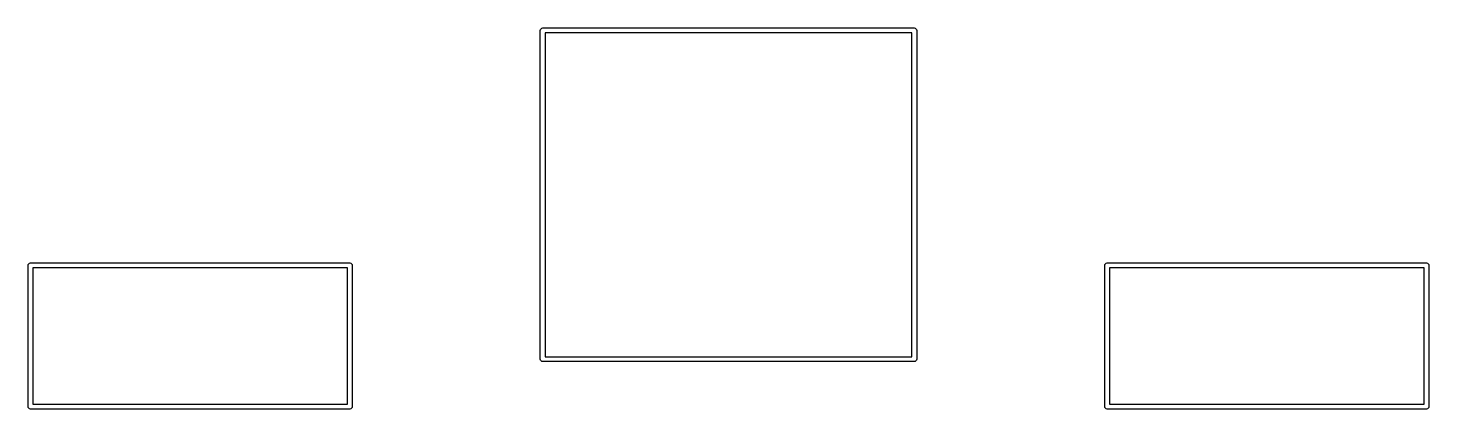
# Model space of a CAD drawing. Header units: millimetres. Extents: x 53 to 494, y -224 to -59.
# Drawn here: x 415.78 to 430.26, y -111.84 to -107.91 of the extents above; entities that cross this region are included whole.
import ezdxf

# ---------------------------------------------------------------- set-up
doc = ezdxf.new("R2010")
doc.units = ezdxf.units.MM
for name, color, linetype, true_color in [('Edge.Cuts', 254, 'CONTINUOUS', 0xd0d2cd), ('F.Courtyard', 6, 'CONTINUOUS', 0xff26e2), ('User.Eco2', 31, 'CONTINUOUS', 0xd8c852)]:
    doc.layers.add(name, color=color, linetype=linetype, true_color=true_color)

msp = doc.modelspace()

# ---------------------------------------------------------------- linework, layer by layer
at = {"layer": 'Edge.Cuts', "linetype": 'CONTINUOUS'}
for p, q in [((421.075, -107.93), (421.076903, -107.920433)), ((421.075, -111.33), (421.075, -107.93)), ((421.076903, -107.920433), (421.090433, -107.906903)), ((421.090433, -107.906903), (421.1, -107.905)), ((421.1, -107.905), (424.94, -107.905)), ((421.125, -107.955), (421.125, -111.305)), ((424.915, -107.955), (421.125, -107.955)), ((424.915, -111.305), (424.915, -107.955)), ((424.94, -107.905), (424.949567, -107.906903)), ((424.949567, -107.906903), (424.963097, -107.920433)), ((424.963097, -107.920433), (424.965, -107.93)), ((424.965, -107.93), (424.965, -111.33)), ((415.7825, -110.36), (415.784403, -110.350433)), ((415.7825, -111.82), (415.7825, -110.36)), ((415.784403, -110.350433), (415.797933, -110.336903)), ((415.797933, -110.336903), (415.8075, -110.335)), ((415.8075, -110.335), (419.1075, -110.335)), ((415.8325, -110.385), (415.8325, -111.795)), ((419.0825, -110.385), (415.8325, -110.385)), ((419.0825, -111.795), (419.0825, -110.385)), ((419.1075, -110.335), (419.117067, -110.336903)), ((419.117067, -110.336903), (419.130597, -110.350433)), ((419.130597, -110.350433), (419.1325, -110.36)), ((419.1325, -110.36), (419.1325, -111.82)), ((426.9075, -110.36), (426.909403, -110.350433)), ((426.9075, -111.82), (426.9075, -110.36)), ((426.909403, -110.350433), (426.922933, -110.336903)), ((426.922933, -110.336903), (426.9325, -110.335)), ((426.9325, -110.335), (430.2325, -110.335)), ((426.9575, -110.385), (426.9575, -111.795)), ((430.2075, -110.385), (426.9575, -110.385)), ((430.2075, -111.795), (430.2075, -110.385)), ((430.2325, -110.335), (430.242067, -110.336903)), ((430.242067, -110.336903), (430.255597, -110.350433)), ((430.255597, -110.350433), (430.2575, -110.36)), ((430.2575, -110.36), (430.2575, -111.82)), ((421.125, -111.305), (424.915, -111.305)), ((421.076903, -111.339567), (421.075, -111.33)), ((421.090433, -111.353097), (421.076903, -111.339567)), ((421.1, -111.355), (421.090433, -111.353097)), ((424.94, -111.355), (421.1, -111.355)), ((424.949567, -111.353097), (424.94, -111.355)), ((424.963097, -111.339567), (424.949567, -111.353097)), ((424.965, -111.33), (424.963097, -111.339567)), ((415.784403, -111.829567), (415.7825, -111.82)), ((415.797933, -111.843097), (415.784403, -111.829567)), ((415.8075, -111.845), (415.797933, -111.843097)), ((419.1075, -111.845), (415.8075, -111.845)), ((415.8325, -111.795), (419.0825, -111.795)), ((419.117067, -111.843097), (419.1075, -111.845)), ((419.130597, -111.829567), (419.117067, -111.843097)), ((419.1325, -111.82), (419.130597, -111.829567)), ((426.909403, -111.829567), (426.9075, -111.82)), ((426.922933, -111.843097), (426.909403, -111.829567)), ((426.9325, -111.845), (426.922933, -111.843097)), ((430.2325, -111.845), (426.9325, -111.845)), ((426.9575, -111.795), (430.2075, -111.795)), ((430.242067, -111.843097), (430.2325, -111.845)), ((430.255597, -111.829567), (430.242067, -111.843097)), ((430.2575, -111.82), (430.255597, -111.829567))]:
    msp.add_line(p, q, dxfattribs=at)
at = {"layer": 'F.Courtyard', "linetype": 'CONTINUOUS'}
for p, q in [((421.075, -107.93), (421.076903, -107.920433)), ((421.075, -111.33), (421.075, -107.93)), ((421.076903, -107.920433), (421.090433, -107.906903)), ((421.090433, -107.906903), (421.1, -107.905)), ((421.1, -107.905), (424.94, -107.905)), ((421.125, -107.955), (421.125, -111.305)), ((424.915, -107.955), (421.125, -107.955)), ((424.915, -111.305), (424.915, -107.955)), ((424.94, -107.905), (424.949567, -107.906903)), ((424.949567, -107.906903), (424.963097, -107.920433)), ((424.963097, -107.920433), (424.965, -107.93)), ((424.965, -107.93), (424.965, -111.33)), ((415.7825, -110.36), (415.784403, -110.350433)), ((415.7825, -111.82), (415.7825, -110.36)), ((415.784403, -110.350433), (415.797933, -110.336903)), ((415.797933, -110.336903), (415.8075, -110.335)), ((415.8075, -110.335), (419.1075, -110.335)), ((415.8325, -110.385), (415.8325, -111.795)), ((419.0825, -110.385), (415.8325, -110.385)), ((419.0825, -111.795), (419.0825, -110.385)), ((419.1075, -110.335), (419.117067, -110.336903)), ((419.117067, -110.336903), (419.130597, -110.350433)), ((419.130597, -110.350433), (419.1325, -110.36)), ((419.1325, -110.36), (419.1325, -111.82)), ((426.9075, -110.36), (426.909403, -110.350433)), ((426.9075, -111.82), (426.9075, -110.36)), ((426.909403, -110.350433), (426.922933, -110.336903)), ((426.922933, -110.336903), (426.9325, -110.335)), ((426.9325, -110.335), (430.2325, -110.335)), ((426.9575, -110.385), (426.9575, -111.795)), ((430.2075, -110.385), (426.9575, -110.385)), ((430.2075, -111.795), (430.2075, -110.385)), ((430.2325, -110.335), (430.242067, -110.336903)), ((430.242067, -110.336903), (430.255597, -110.350433)), ((430.255597, -110.350433), (430.2575, -110.36)), ((430.2575, -110.36), (430.2575, -111.82)), ((421.125, -111.305), (424.915, -111.305)), ((421.076903, -111.339567), (421.075, -111.33)), ((421.090433, -111.353097), (421.076903, -111.339567)), ((421.1, -111.355), (421.090433, -111.353097)), ((424.94, -111.355), (421.1, -111.355)), ((424.949567, -111.353097), (424.94, -111.355)), ((424.963097, -111.339567), (424.949567, -111.353097)), ((424.965, -111.33), (424.963097, -111.339567)), ((415.784403, -111.829567), (415.7825, -111.82)), ((415.797933, -111.843097), (415.784403, -111.829567)), ((415.8075, -111.845), (415.797933, -111.843097)), ((419.1075, -111.845), (415.8075, -111.845)), ((415.8325, -111.795), (419.0825, -111.795)), ((419.117067, -111.843097), (419.1075, -111.845)), ((419.130597, -111.829567), (419.117067, -111.843097)), ((419.1325, -111.82), (419.130597, -111.829567)), ((426.909403, -111.829567), (426.9075, -111.82)), ((426.922933, -111.843097), (426.909403, -111.829567)), ((426.9325, -111.845), (426.922933, -111.843097)), ((430.2325, -111.845), (426.9325, -111.845)), ((426.9575, -111.795), (430.2075, -111.795)), ((430.242067, -111.843097), (430.2325, -111.845)), ((430.255597, -111.829567), (430.242067, -111.843097)), ((430.2575, -111.82), (430.255597, -111.829567))]:
    msp.add_line(p, q, dxfattribs=at)
at = {"layer": 'User.Eco2', "linetype": 'CONTINUOUS'}
for p, q in [((421.075, -107.93), (421.076903, -107.920433)), ((421.075, -111.33), (421.075, -107.93)), ((421.076903, -107.920433), (421.090433, -107.906903)), ((421.090433, -107.906903), (421.1, -107.905)), ((421.1, -107.905), (424.94, -107.905)), ((421.125, -107.955), (421.125, -111.305)), ((424.915, -107.955), (421.125, -107.955)), ((424.915, -111.305), (424.915, -107.955)), ((424.94, -107.905), (424.949567, -107.906903)), ((424.949567, -107.906903), (424.963097, -107.920433)), ((424.963097, -107.920433), (424.965, -107.93)), ((424.965, -107.93), (424.965, -111.33)), ((415.7825, -110.36), (415.784403, -110.350433)), ((415.7825, -111.82), (415.7825, -110.36)), ((415.784403, -110.350433), (415.797933, -110.336903)), ((415.797933, -110.336903), (415.8075, -110.335)), ((415.8075, -110.335), (419.1075, -110.335)), ((415.8325, -110.385), (415.8325, -111.795)), ((419.0825, -110.385), (415.8325, -110.385)), ((419.0825, -111.795), (419.0825, -110.385)), ((419.1075, -110.335), (419.117067, -110.336903)), ((419.117067, -110.336903), (419.130597, -110.350433)), ((419.130597, -110.350433), (419.1325, -110.36)), ((419.1325, -110.36), (419.1325, -111.82)), ((426.9075, -110.36), (426.909403, -110.350433)), ((426.9075, -111.82), (426.9075, -110.36)), ((426.909403, -110.350433), (426.922933, -110.336903)), ((426.922933, -110.336903), (426.9325, -110.335)), ((426.9325, -110.335), (430.2325, -110.335)), ((426.9575, -110.385), (426.9575, -111.795)), ((430.2075, -110.385), (426.9575, -110.385)), ((430.2075, -111.795), (430.2075, -110.385)), ((430.2325, -110.335), (430.242067, -110.336903)), ((430.242067, -110.336903), (430.255597, -110.350433)), ((430.255597, -110.350433), (430.2575, -110.36)), ((430.2575, -110.36), (430.2575, -111.82)), ((421.125, -111.305), (424.915, -111.305)), ((421.076903, -111.339567), (421.075, -111.33)), ((421.090433, -111.353097), (421.076903, -111.339567)), ((421.1, -111.355), (421.090433, -111.353097)), ((424.94, -111.355), (421.1, -111.355)), ((424.949567, -111.353097), (424.94, -111.355)), ((424.963097, -111.339567), (424.949567, -111.353097)), ((424.965, -111.33), (424.963097, -111.339567)), ((415.784403, -111.829567), (415.7825, -111.82)), ((415.797933, -111.843097), (415.784403, -111.829567)), ((415.8075, -111.845), (415.797933, -111.843097)), ((419.1075, -111.845), (415.8075, -111.845)), ((415.8325, -111.795), (419.0825, -111.795)), ((419.117067, -111.843097), (419.1075, -111.845)), ((419.130597, -111.829567), (419.117067, -111.843097)), ((419.1325, -111.82), (419.130597, -111.829567)), ((426.909403, -111.829567), (426.9075, -111.82)), ((426.922933, -111.843097), (426.909403, -111.829567)), ((426.9325, -111.845), (426.922933, -111.843097)), ((430.2325, -111.845), (426.9325, -111.845)), ((426.9575, -111.795), (430.2075, -111.795)), ((430.242067, -111.843097), (430.2325, -111.845)), ((430.255597, -111.829567), (430.242067, -111.843097)), ((430.2575, -111.82), (430.255597, -111.829567))]:
    msp.add_line(p, q, dxfattribs=at)

doc.saveas('drawing.dxf')
